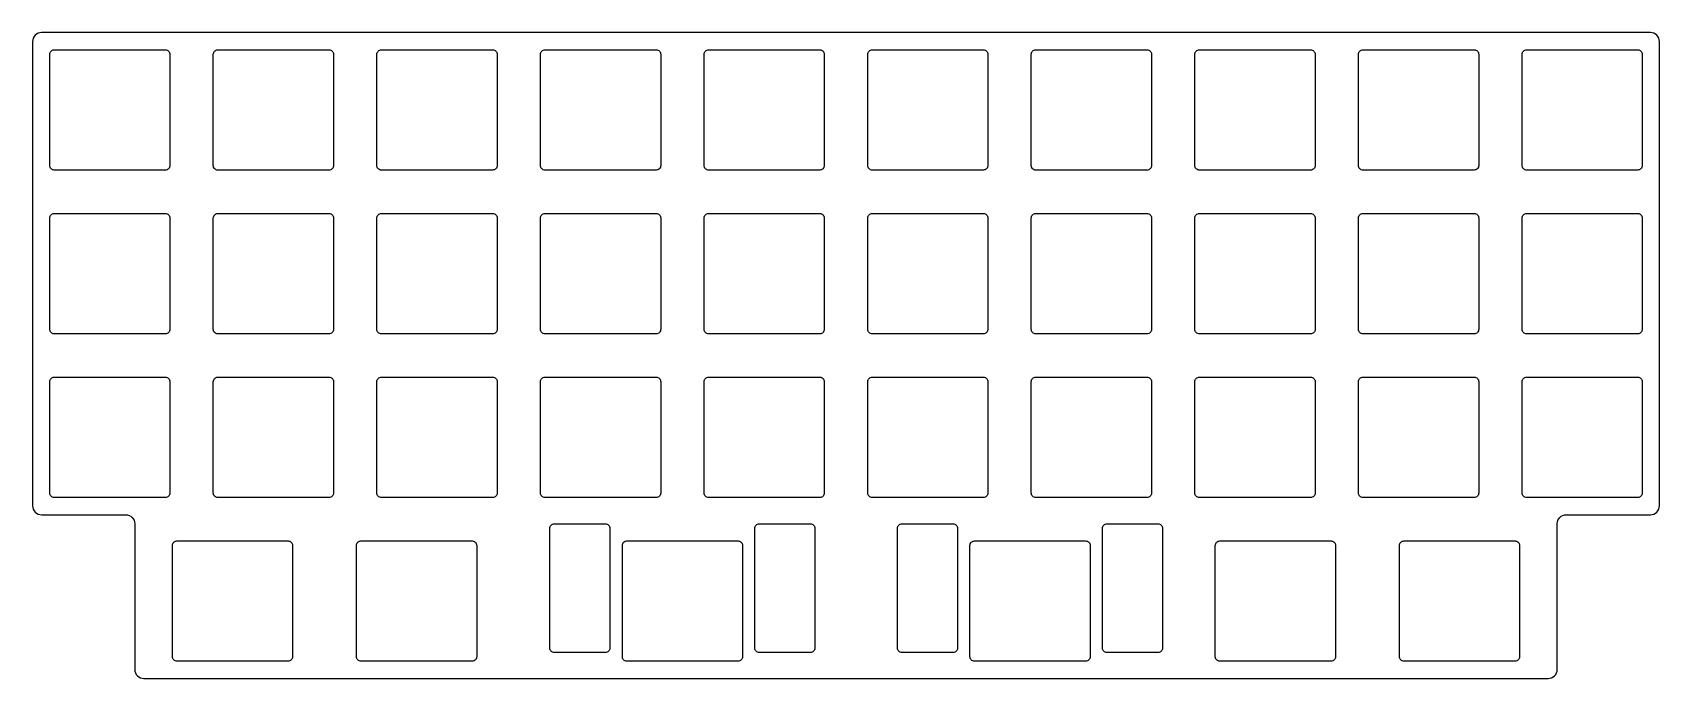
# Model space of a CAD drawing. Header units: millimetres. Extents: x 0 to 189, y -21 to 54.
import ezdxf

# ---------------------------------------------------------------- set-up
doc = ezdxf.new("R2010")
doc.units = ezdxf.units.MM
doc.layers.get('0').update_dxf_attribs({"linetype": 'CONTINUOUS'})

msp = doc.modelspace()

# ---------------------------------------------------------------- linework, layer by layer
for points in [[(11.91, -3.29), (11.91, -20.24, 0.414214), (12.96, -21.29), (176.49, -21.29, 0.414214), (177.54, -20.24), (177.54, -3.29, -0.414214), (178.59, -2.24), (188.4, -2.24, 0.414214), (189.45, -1.19), (189.45, 52.81, 0.414214), (188.4, 53.86), (1.05, 53.86, 0.414214), (0, 52.81), (0, -1.19, 0.414214), (1.05, -2.24), (10.86, -2.24, -0.414214)], [(15.47, 37.86), (2.52, 37.86, -0.414214), (2, 38.39), (2, 51.34, -0.414214), (2.52, 51.86), (15.47, 51.86, -0.414214), (16, 51.34), (16, 38.39, -0.414214)], [(35.05, 51.34), (35.05, 38.39, -0.414214), (34.52, 37.86), (21.58, 37.86, -0.414214), (21.05, 38.39), (21.05, 51.34, -0.414214), (21.58, 51.86), (34.52, 51.86, -0.414214)], [(54.1, 51.34), (54.1, 38.39, -0.414214), (53.58, 37.86), (40.63, 37.86, -0.414214), (40.1, 38.39), (40.1, 51.34, -0.414214), (40.63, 51.86), (53.58, 51.86, -0.414214)], [(73.15, 51.34), (73.15, 38.39, -0.414214), (72.63, 37.86), (59.68, 37.86, -0.414214), (59.15, 38.39), (59.15, 51.34, -0.414214), (59.68, 51.86), (72.63, 51.86, -0.414214)], [(92.2, 51.34), (92.2, 38.39, -0.414214), (91.68, 37.86), (78.73, 37.86, -0.414214), (78.2, 38.39), (78.2, 51.34, -0.414214), (78.73, 51.86), (91.68, 51.86, -0.414214)], [(111.25, 51.34), (111.25, 38.39, -0.414214), (110.73, 37.86), (97.78, 37.86, -0.414214), (97.25, 38.39), (97.25, 51.34, -0.414214), (97.78, 51.86), (110.73, 51.86, -0.414214)], [(130.3, 51.34), (130.3, 38.39, -0.414214), (129.77, 37.86), (116.83, 37.86, -0.414214), (116.3, 38.39), (116.3, 51.34, -0.414214), (116.83, 51.86), (129.77, 51.86, -0.414214)], [(149.35, 51.34), (149.35, 38.39, -0.414214), (148.82, 37.86), (135.88, 37.86, -0.414214), (135.35, 38.39), (135.35, 51.34, -0.414214), (135.88, 51.86), (148.82, 51.86, -0.414214)], [(168.4, 51.34), (168.4, 38.39, -0.414214), (167.88, 37.86), (154.93, 37.86, -0.414214), (154.4, 38.39), (154.4, 51.34, -0.414214), (154.93, 51.86), (167.88, 51.86, -0.414214)], [(187.45, 51.34), (187.45, 38.39, -0.414214), (186.93, 37.86), (173.98, 37.86, -0.414214), (173.45, 38.39), (173.45, 51.34, -0.414214), (173.98, 51.86), (186.93, 51.86, -0.414214)], [(2.52, 32.81), (15.47, 32.81, -0.414214), (16, 32.29), (16, 19.34, -0.414214), (15.47, 18.81), (2.52, 18.81, -0.414214), (2, 19.34), (2, 32.29, -0.414214)], [(21.58, 32.81), (34.52, 32.81, -0.414214), (35.05, 32.29), (35.05, 19.34, -0.414214), (34.52, 18.81), (21.58, 18.81, -0.414214), (21.05, 19.34), (21.05, 32.29, -0.414214)], [(40.63, 32.81), (53.58, 32.81, -0.414214), (54.1, 32.29), (54.1, 19.34, -0.414214), (53.58, 18.81), (40.63, 18.81, -0.414214), (40.1, 19.34), (40.1, 32.29, -0.414214)], [(59.68, 32.81), (72.63, 32.81, -0.414214), (73.15, 32.29), (73.15, 19.34, -0.414214), (72.63, 18.81), (59.68, 18.81, -0.414214), (59.15, 19.34), (59.15, 32.29, -0.414214)], [(78.73, 32.81), (91.68, 32.81, -0.414214), (92.2, 32.29), (92.2, 19.34, -0.414214), (91.68, 18.81), (78.73, 18.81, -0.414214), (78.2, 19.34), (78.2, 32.29, -0.414214)], [(97.78, 32.81), (110.73, 32.81, -0.414214), (111.25, 32.29), (111.25, 19.34, -0.414214), (110.73, 18.81), (97.78, 18.81, -0.414214), (97.25, 19.34), (97.25, 32.29, -0.414214)], [(116.83, 32.81), (129.77, 32.81, -0.414214), (130.3, 32.29), (130.3, 19.34, -0.414214), (129.77, 18.81), (116.83, 18.81, -0.414214), (116.3, 19.34), (116.3, 32.29, -0.414214)], [(135.88, 32.81), (148.82, 32.81, -0.414214), (149.35, 32.29), (149.35, 19.34, -0.414214), (148.82, 18.81), (135.88, 18.81, -0.414214), (135.35, 19.34), (135.35, 32.29, -0.414214)], [(154.93, 32.81), (167.88, 32.81, -0.414214), (168.4, 32.29), (168.4, 19.34, -0.414214), (167.88, 18.81), (154.93, 18.81, -0.414214), (154.4, 19.34), (154.4, 32.29, -0.414214)], [(186.93, 18.81), (173.98, 18.81, -0.414214), (173.45, 19.34), (173.45, 32.29, -0.414214), (173.98, 32.81), (186.93, 32.81, -0.414214), (187.45, 32.29), (187.45, 19.34, -0.414214)], [(2.52, 13.76), (15.47, 13.76, -0.414214), (16, 13.24), (16, 0.29, -0.414214), (15.47, -0.24), (2.52, -0.24, -0.414214), (2, 0.29), (2, 13.24, -0.414214)], [(34.52, -0.24), (21.58, -0.24, -0.414214), (21.05, 0.29), (21.05, 13.24, -0.414214), (21.58, 13.76), (34.52, 13.76, -0.414214), (35.05, 13.24), (35.05, 0.29, -0.414214)], [(53.58, -0.24), (40.63, -0.24, -0.414214), (40.1, 0.29), (40.1, 13.24, -0.414214), (40.63, 13.76), (53.58, 13.76, -0.414214), (54.1, 13.24), (54.1, 0.29, -0.414214)], [(72.63, -0.24), (59.68, -0.24, -0.414214), (59.15, 0.29), (59.15, 13.24, -0.414214), (59.68, 13.76), (72.63, 13.76, -0.414214), (73.15, 13.24), (73.15, 0.29, -0.414214)], [(91.68, -0.24), (78.73, -0.24, -0.414214), (78.2, 0.29), (78.2, 13.24, -0.414214), (78.73, 13.76), (91.68, 13.76, -0.414214), (92.2, 13.24), (92.2, 0.29, -0.414214)], [(110.73, -0.24), (97.78, -0.24, -0.414214), (97.25, 0.29), (97.25, 13.24, -0.414214), (97.78, 13.76), (110.73, 13.76, -0.414214), (111.25, 13.24), (111.25, 0.29, -0.414214)], [(129.77, -0.24), (116.83, -0.24, -0.414214), (116.3, 0.29), (116.3, 13.24, -0.414214), (116.83, 13.76), (129.77, 13.76, -0.414214), (130.3, 13.24), (130.3, 0.29, -0.414214)], [(148.82, -0.24), (135.88, -0.24, -0.414214), (135.35, 0.29), (135.35, 13.24, -0.414214), (135.88, 13.76), (148.82, 13.76, -0.414214), (149.35, 13.24), (149.35, 0.29, -0.414214)], [(167.88, -0.24), (154.93, -0.24, -0.414214), (154.4, 0.29), (154.4, 13.24, -0.414214), (154.93, 13.76), (167.88, 13.76, -0.414214), (168.4, 13.24), (168.4, 0.29, -0.414214)], [(186.93, -0.24), (173.98, -0.24, -0.414214), (173.45, 0.29), (173.45, 13.24, -0.414214), (173.98, 13.76), (186.93, 13.76, -0.414214), (187.45, 13.24), (187.45, 0.29, -0.414214)], [(60.76, -3.29), (66.71, -3.29, -0.414214), (67.24, -3.81), (67.24, -17.76, -0.414214), (66.71, -18.29), (60.76, -18.29, -0.414214), (60.24, -17.76), (60.24, -3.81, -0.414214)], [(84.64, -3.29), (90.59, -3.29, -0.414214), (91.11, -3.81), (91.11, -17.76, -0.414214), (90.59, -18.29), (84.64, -18.29, -0.414214), (84.11, -17.76), (84.11, -3.81, -0.414214)], [(107.19, -18.29), (101.24, -18.29, -0.414214), (100.72, -17.76), (100.72, -3.81, -0.414214), (101.24, -3.29), (107.19, -3.29, -0.414214), (107.72, -3.81), (107.72, -17.76, -0.414214)], [(131.07, -18.29), (125.12, -18.29, -0.414214), (124.59, -17.76), (124.59, -3.81, -0.414214), (125.12, -3.29), (131.07, -3.29, -0.414214), (131.59, -3.81), (131.59, -17.76, -0.414214)], [(30.29, -5.81), (30.29, -18.76, -0.414214), (29.76, -19.29), (16.81, -19.29, -0.414214), (16.29, -18.76), (16.29, -5.81, -0.414214), (16.81, -5.29), (29.76, -5.29, -0.414214)], [(51.19, -19.29), (38.24, -19.29, -0.414214), (37.72, -18.76), (37.72, -5.81, -0.414214), (38.24, -5.29), (51.19, -5.29, -0.414214), (51.72, -5.81), (51.72, -18.76, -0.414214)], [(82.15, -19.29), (69.2, -19.29, -0.414214), (68.68, -18.76), (68.68, -5.81, -0.414214), (69.2, -5.29), (82.15, -5.29, -0.414214), (82.67, -5.81), (82.67, -18.76, -0.414214)], [(123.16, -5.81), (123.16, -18.76, -0.414214), (122.63, -19.29), (109.68, -19.29, -0.414214), (109.16, -18.76), (109.16, -5.81, -0.414214), (109.68, -5.29), (122.63, -5.29, -0.414214)], [(151.73, -5.81), (151.73, -18.76, -0.414214), (151.21, -19.29), (138.26, -19.29, -0.414214), (137.73, -18.76), (137.73, -5.81, -0.414214), (138.26, -5.29), (151.21, -5.29, -0.414214)], [(159.69, -5.29), (172.64, -5.29, -0.414214), (173.16, -5.81), (173.16, -18.76, -0.414214), (172.64, -19.29), (159.69, -19.29, -0.414214), (159.16, -18.76), (159.16, -5.81, -0.414214)]]:
    msp.add_lwpolyline(points, format="xyb", close=True)

doc.saveas('drawing.dxf')
